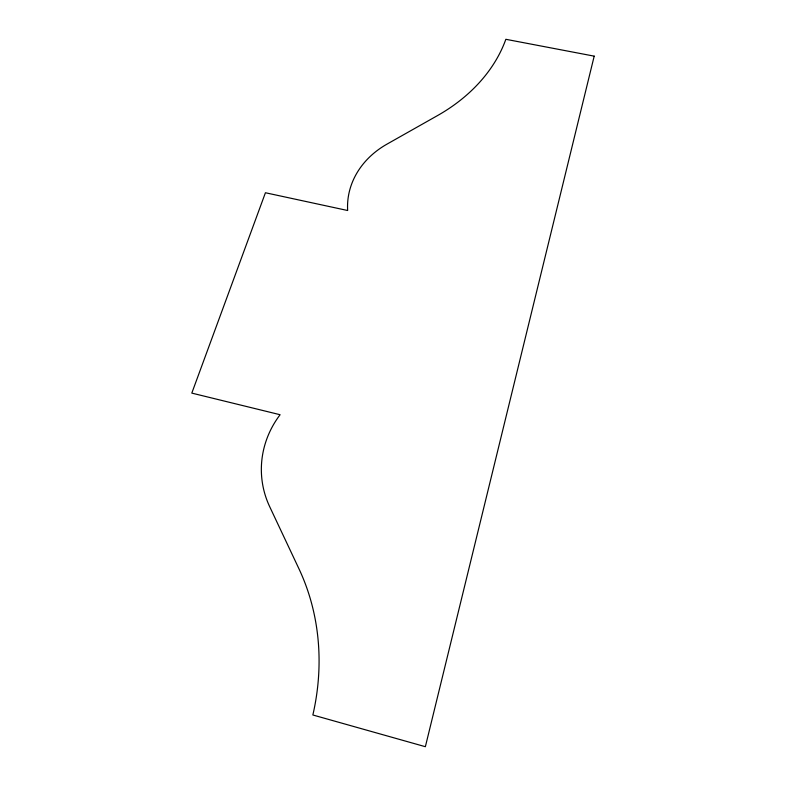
<?xml version="1.0" encoding="UTF-8"?>
<svg xmlns="http://www.w3.org/2000/svg" width="786" height="786" viewBox="0 0 786 786"><rect width="100%" height="100%" fill="white"/><g stroke="black" fill="none" stroke-linecap="round" stroke-linejoin="round"><path stroke-width="1.18" d="M594.196 56.15L425.364 746.7L312.857 714.985A237.244 212.161 -52.3 0 0 298.935 568.759L269.677 506.646A97.159 91.913 -10.3 0 1 280.101 414.723L191.804 393.108L265.432 192.747L347.658 210.51A87.757 74.808 -0.4 0 1 386.918 144.172L437.448 115.621A170.847 133.021 -5.2 0 0 505.85 39.3L594.196 56.15"/></g></svg>
